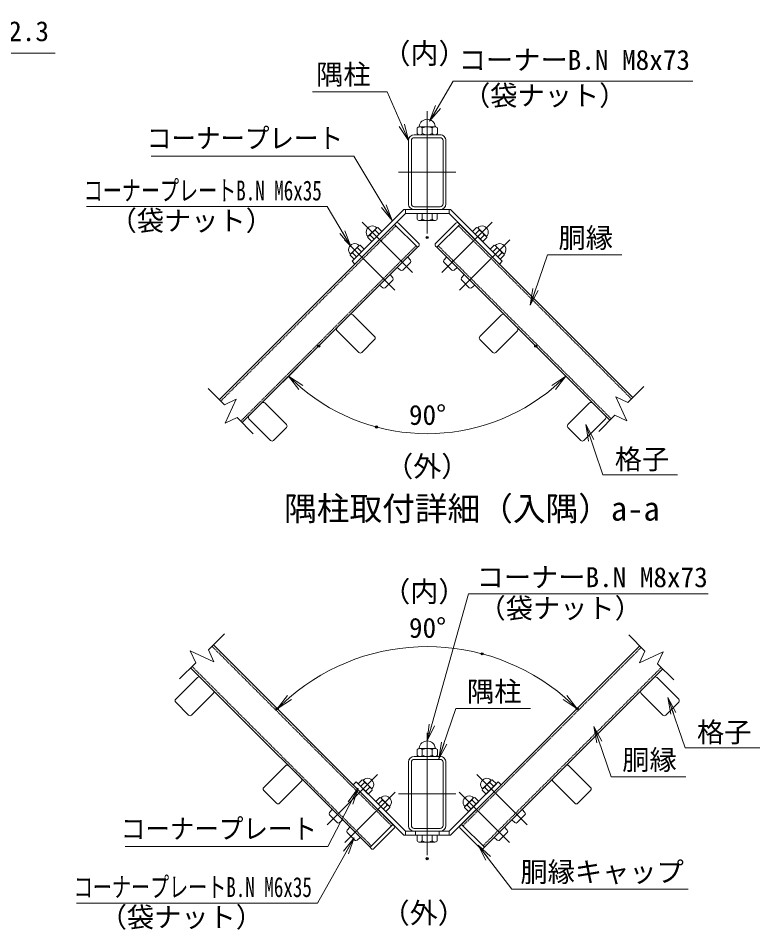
# Model space of a CAD drawing. Units: millimetres, scale not verified. Extents: x -4200 to 4200, y -2970 to 2970.
# Drawn here: x 613 to 2399, y -863 to 1332 of the extents above; entities that cross this region are included whole.
import ezdxf
from ezdxf.enums import TextEntityAlignment as Align

# ---------------------------------------------------------------- set-up
doc = ezdxf.new("R2010")
doc.units = ezdxf.units.MM
doc.header["$LTSCALE"] = 10
doc.header["$PDMODE"] = 32
doc.header["$PDSIZE"] = 5
doc.linetypes.add('USER1', pattern=[50.8, 31.75, -6.35, 6.35, -6.35])
doc.linetypes.add('USER2', pattern=[0.375, 0.25, -0.125])
for name, color, linetype, lineweight in [('0-0_D-STR1', 1, 'Continuous', 18), ('0-1_D-BMK', 2, 'USER1', 13), ('0-5_D-STR3', 3, 'Continuous', 13), ('0-6_D-STR-DIM', 7, 'Continuous', 13), ('0-7_0', 7, 'Continuous', 18), ('0-9_D-TTL-TXT', 7, 'Continuous', 18), ('0-A_D-STR-TXT', 7, 'Continuous', 13)]:
    doc.layers.add(name, color=color, linetype=linetype, lineweight=lineweight)
doc.layers.add('0-8_Defpoints', color=253, linetype='Continuous')
doc.styles.add('ＭＳ ゴシック', font='')
doc.styles.get('ＭＳ ゴシック').set_extended_font_data('MS Gothic')

# ---------------------------------------------------------------- blocks, each defined once
blk = doc.blocks.new('_Open')
at = {"layer": '0-7_0'}
blk.add_line((-10, 1.667), (0, 0), dxfattribs=at)
blk.add_lwpolyline([(-10, -1.667), (0, 0), (-10, 0)], dxfattribs=at)

msp = doc.modelspace()

# ---------------------------------------------------------------- linework, layer by layer
at = {"layer": '0-0_D-STR1'}
for p, q in [((1552.67, 1037.09), (1552.67, 884.69)), ((1559.57, 1037.09), (1559.57, 884.69)), ((1566.47, 1050.89), (1628.87, 1050.89)), ((1566.47, 1043.99), (1628.87, 1043.99)), ((1635.77, 884.69), (1635.77, 1037.09)), ((1642.67, 884.69), (1642.67, 1037.09)), ((1566.47, 877.79), (1628.87, 877.79)), ((1566.47, 870.89), (1628.87, 870.89)), ((1096.88, 413), (1519.02, 835.14)), ((2092.89, 418.57), (1676.32, 835.14)), ((1152.04, 357.84), (1574.18, 779.98)), ((2037.73, 363.41), (1621.16, 779.98)), ((1418.7, 617.3), (1470.89, 565.11)), ((1776.64, 617.3), (1724.45, 565.11)), ((1380.52, 579.11), (1432.7, 526.93)), ((1814.82, 579.11), (1762.63, 526.93)), ((1439.92, 526.93), (1470.89, 557.9)), ((1755.42, 526.93), (1724.45, 557.9)), ((1206.57, 405.17), (1258.76, 352.98)), ((1988.77, 405.17), (1936.58, 352.98)), ((1168.39, 366.98), (1220.57, 314.8)), ((2026.95, 366.98), (1974.77, 314.8)), ((1227.78, 314.8), (1258.76, 345.77)), ((1967.55, 314.8), (1936.58, 345.77)), ((1082.83, -177.32), (1515.05, -609.54)), ((2109.84, -179.99), (1680.29, -609.54)), ((1027.67, -232.47), (1459.89, -664.69)), ((2165, -235.14), (1735.45, -664.69)), ((1044.08, -256.09), (991.89, -308.28)), ((2151.26, -256.09), (2203.44, -308.28)), ((1082.26, -294.28), (1030.08, -346.46)), ((2113.07, -294.28), (2165.26, -346.46)), ((991.89, -315.49), (1022.87, -346.46)), ((2203.44, -315.49), (2172.47, -346.46)), ((1552.67, -459.88), (1552.67, -612.28)), ((1559.57, -459.88), (1559.57, -612.28)), ((1566.47, -446.08), (1628.87, -446.08)), ((1566.47, -452.98), (1628.87, -452.98)), ((1635.77, -612.28), (1635.77, -459.88)), ((1642.67, -612.28), (1642.67, -459.88)), ((1256.21, -468.22), (1204.03, -520.41)), ((1939.13, -468.22), (1991.31, -520.41)), ((1294.4, -506.41), (1242.21, -558.59)), ((1900.94, -506.41), (1953.13, -558.59)), ((1204.03, -527.62), (1235, -558.59)), ((1991.31, -527.62), (1960.34, -558.59)), ((1566.47, -619.18), (1628.87, -619.18)), ((1566.47, -626.08), (1628.87, -626.08))]:
    msp.add_line(p, q, dxfattribs=at)
at = {"layer": '0-0_D-STR1', "linetype": 'USER2'}
for p, q in [((1100.28, 409.6), (1522.42, 831.74)), ((2089.49, 415.17), (1672.92, 831.74)), ((1148.64, 361.24), (1570.78, 783.38)), ((2041.13, 366.81), (1624.56, 783.38)), ((1079.43, -180.71), (1511.65, -612.93)), ((2113.23, -183.38), (1683.69, -612.93)), ((1031.07, -229.08), (1463.29, -661.3)), ((2161.6, -231.75), (1732.05, -661.3))]:
    msp.add_line(p, q, dxfattribs=at)
at = {"layer": '0-0_D-STR1'}
for centre, radius, start, end in [((1566.47, 1037.09), 13.8, 90.00002, 179.99999), ((1566.47, 1037.09), 6.9, 90.00002, 179.99999), ((1628.87, 1037.09), 13.8, 0, 90.00002), ((1628.87, 1037.09), 6.9, 0, 90.00002), ((1566.47, 884.69), 13.8, 179.99999, 270.00002), ((1566.47, 884.69), 6.9, 179.99999, 270.00002), ((1628.87, 884.69), 6.9, 270.00002, 0), ((1628.87, 884.69), 13.8, 270.00002, 0), ((1415.1, 613.69), 5.1, 44.99941, 135), ((1780.24, 613.69), 5.1, 45, 135.00059), ((1384.13, 582.72), 5.1, 135, 225), ((1811.21, 582.72), 5.1, 315, 45), ((1467.28, 561.51), 5.1, 315, 44.99941), ((1728.06, 561.51), 5.1, 135.00059, 225), ((1436.31, 530.54), 5.1, 224.99942, 315), ((1759.03, 530.54), 5.1, 225, 315.00058), ((1202.96, 401.56), 5.1, 44.99941, 135), ((1992.37, 401.56), 5.1, 45, 135.00059), ((1171.99, 370.59), 5.1, 135, 225), ((2023.34, 370.59), 5.1, 315, 45), ((1255.15, 349.37), 5.1, 315, 44.99941), ((1940.19, 349.37), 5.1, 135.00059, 225), ((1224.18, 318.4), 5.1, 224.99942, 315), ((1971.16, 318.4), 5.1, 225, 315.00058), ((1047.69, -259.7), 5.1, 45, 135), ((1047.69, -259.7), 5.1, 45, 135), ((2147.65, -259.7), 5.1, 45, 135), ((1078.66, -290.67), 5.1, 314.99941, 45), ((1078.66, -290.67), 5.1, 314.99941, 45), ((2116.68, -290.67), 5.1, 135, 225.00059), ((995.5, -311.88), 5.1, 134.99942, 225), ((2199.84, -311.88), 5.1, 315, 45.00058), ((1026.47, -342.85), 5.1, 225, 314.99941), ((2168.87, -342.85), 5.1, 225.00059, 315), ((1566.47, -459.88), 13.8, 90.00002, 179.99999), ((1566.47, -459.88), 6.9, 90.00002, 179.99999), ((1628.87, -459.88), 13.8, 0, 90.00002), ((1628.87, -459.88), 6.9, 0, 90.00002), ((1259.82, -471.83), 5.1, 45, 135), ((1935.52, -471.83), 5.1, 45, 135), ((1290.79, -502.8), 5.1, 314.99941, 45), ((1904.55, -502.8), 5.1, 135, 225.00059), ((1207.63, -524.01), 5.1, 134.99942, 225), ((1987.7, -524.01), 5.1, 315, 45.00058), ((1238.6, -554.99), 5.1, 225, 314.99941), ((1956.73, -554.99), 5.1, 225.00059, 315), ((1566.47, -612.28), 13.8, 179.99999, 270.00002), ((1566.47, -612.28), 6.9, 179.99999, 270.00002), ((1628.87, -612.28), 6.9, 270.00002, 0), ((1628.87, -612.28), 13.8, 270.00002, 0)]:
    msp.add_arc(centre, radius, start, end, dxfattribs=at)
at = {"layer": '0-1_D-BMK'}
for p, q in [((1597.67, 1108.07), (1597.67, 813.59)), ((1528.37, 960.89), (1666.97, 960.89)), ((1441.21, 840.82), (1562.47, 719.57)), ((1754.12, 840.82), (1632.87, 719.57)), ((1398.79, 798.4), (1520.04, 677.15)), ((1796.55, 798.4), (1675.3, 677.15)), ((1597.67, -388.9), (1597.67, -683.38)), ((1478.3, -489.3), (1357.05, -610.55)), ((1717.03, -489.3), (1838.29, -610.55)), ((1520.73, -531.73), (1399.48, -652.98)), ((1528.37, -536.08), (1666.97, -536.08)), ((1674.61, -531.73), (1795.86, -652.98))]:
    msp.add_line(p, q, dxfattribs=at)
at = {"layer": '0-5_D-STR3'}
for p, q in [((1573.55, 1053.89), (1573.55, 1067.39)), ((1579.15, 1070.39), (1616.19, 1070.39)), ((1579.15, 1070.39), (1616.19, 1070.39)), ((1585.7, 1067.39), (1585.7, 1053.89)), ((1610, 1067.39), (1610, 1053.89)), ((1622.15, 1053.89), (1622.15, 1067.39)), ((1579.15, 1050.89), (1616.19, 1050.89)), ((1579.15, 1050.89), (1616.19, 1050.89)), ((1541.19, 870.89), (1416.78, 746.47)), ((1545.17, 861.29), (1423.56, 739.68)), ((1541.19, 870.89), (1654.15, 870.89)), ((1545.17, 870.89), (1545.17, 861.29)), ((1545.17, 861.29), (1650.17, 861.29)), ((1573.37, 861.29), (1621.97, 861.29)), ((1573.37, 847.79), (1573.37, 861.29)), ((1585.52, 847.79), (1585.52, 861.29)), ((1609.82, 847.79), (1609.82, 861.29)), ((1621.97, 847.79), (1621.97, 861.29)), ((1650.17, 870.89), (1650.17, 861.29)), ((1650.17, 861.29), (1771.77, 739.68)), ((1654.15, 870.89), (1778.56, 746.47)), ((1522.2, 838.32), (1519.02, 835.14)), ((1519.02, 835.14), (1574.18, 779.98)), ((1528.57, 838.32), (1577.36, 789.53)), ((1578.97, 844.79), (1616, 844.79)), ((1666.77, 838.32), (1617.98, 789.53)), ((1676.32, 835.14), (1621.16, 779.98)), ((1673.13, 838.32), (1676.32, 835.14)), ((1673.13, 838.32), (1676.32, 835.14)), ((1476.11, 827.01), (1455.02, 805.93)), ((1488.37, 818.06), (1463.97, 793.67)), ((1472.54, 821.54), (1482.2, 811.89)), ((1478.72, 827.71), (1476.11, 827.01)), ((1478.72, 827.71), (1488.37, 818.06)), ((1716.62, 827.71), (1706.97, 818.06)), ((1706.97, 818.06), (1731.36, 793.67)), ((1722.79, 821.54), (1713.14, 811.89)), ((1716.62, 827.71), (1719.23, 827.01)), ((1719.23, 827.01), (1740.31, 805.93)), ((1455.02, 805.93), (1454.32, 803.32)), ((1454.32, 803.32), (1463.97, 793.67)), ((1460.5, 809.49), (1470.15, 799.84)), ((1734.84, 809.49), (1725.19, 799.84)), ((1741.01, 803.32), (1731.36, 793.67)), ((1740.31, 805.93), (1741.01, 803.32)), ((1433.68, 784.59), (1412.6, 763.5)), ((1445.94, 775.64), (1421.55, 751.24)), ((1430.12, 779.11), (1439.77, 769.46)), ((1436.29, 785.29), (1433.68, 784.59)), ((1436.29, 785.29), (1445.94, 775.64)), ((1577.36, 783.17), (1574.18, 779.98)), ((1617.98, 783.17), (1621.16, 779.98)), ((1759.05, 785.29), (1749.39, 775.64)), ((1749.39, 775.64), (1773.79, 751.24)), ((1765.22, 779.11), (1755.57, 769.46)), ((1759.05, 785.29), (1761.66, 784.59)), ((1761.66, 784.59), (1782.74, 763.5)), ((1412.6, 763.5), (1411.9, 760.89)), ((1411.9, 760.89), (1421.55, 751.24)), ((1416.78, 746.47), (1423.56, 739.68)), ((1418.07, 767.07), (1427.72, 757.41)), ((1550.84, 756.65), (1557.27, 748.99)), ((1644.5, 756.65), (1638.06, 748.99)), ((1777.27, 767.07), (1767.62, 757.41)), ((1778.56, 746.47), (1771.77, 739.68)), ((1783.44, 760.89), (1773.79, 751.24)), ((1782.74, 763.5), (1783.44, 760.89)), ((1525.39, 731.19), (1533.05, 724.76)), ((1538.72, 725.01), (1557.03, 743.32)), ((1656.62, 725.01), (1638.31, 743.32)), ((1669.95, 731.19), (1662.29, 724.76)), ((1508.42, 714.22), (1514.85, 706.56)), ((1686.92, 714.22), (1680.49, 706.56)), ((1482.96, 688.77), (1490.62, 682.34)), ((1496.29, 682.58), (1514.6, 700.89)), ((1699.04, 682.58), (1680.74, 700.89)), ((1712.38, 688.77), (1704.71, 682.34)), ((1573.55, -443.08), (1573.55, -429.58)), ((1579.15, -426.58), (1616.19, -426.58)), ((1579.15, -426.58), (1616.19, -426.58)), ((1585.7, -429.58), (1585.7, -443.08)), ((1610, -429.58), (1610, -443.08)), ((1622.15, -443.08), (1622.15, -429.58)), ((1579.15, -446.08), (1616.19, -446.08)), ((1579.15, -446.08), (1616.19, -446.08)), ((1440.8, -502.41), (1431.15, -512.06)), ((1443.41, -503.11), (1440.8, -502.41)), ((1464.49, -524.19), (1443.41, -503.11)), ((1730.84, -524.19), (1751.93, -503.11)), ((1751.93, -503.11), (1754.54, -502.41)), ((1754.54, -502.41), (1764.19, -512.06)), ((1426.38, -507.29), (1419.59, -514.08)), ((1541.19, -635.68), (1419.59, -514.08)), ((1545.17, -626.08), (1426.38, -507.29)), ((1455.54, -536.46), (1431.15, -512.06)), ((1446.97, -508.59), (1437.32, -518.24)), ((1459.02, -520.63), (1449.37, -530.28)), ((1465.19, -526.81), (1464.49, -524.19)), ((1650.17, -626.08), (1768.96, -507.29)), ((1654.15, -635.68), (1775.75, -514.08)), ((1730.14, -526.81), (1730.84, -524.19)), ((1736.32, -520.63), (1745.97, -530.28)), ((1739.79, -536.46), (1764.19, -512.06)), ((1748.37, -508.59), (1758.02, -518.24)), ((1768.96, -507.29), (1775.75, -514.08)), ((1465.19, -526.81), (1455.54, -536.46)), ((1483.22, -544.84), (1473.57, -554.49)), ((1485.84, -545.54), (1483.22, -544.84)), ((1506.92, -566.62), (1485.84, -545.54)), ((1688.42, -566.62), (1709.5, -545.54)), ((1709.5, -545.54), (1712.11, -544.84)), ((1712.11, -544.84), (1721.76, -554.49)), ((1730.14, -526.81), (1739.79, -536.46)), ((1497.97, -578.88), (1473.57, -554.49)), ((1489.4, -551.01), (1479.75, -560.66)), ((1501.45, -563.06), (1491.8, -572.71)), ((1507.62, -569.23), (1497.97, -578.88)), ((1507.62, -569.23), (1506.92, -566.62)), ((1687.72, -569.23), (1688.42, -566.62)), ((1687.72, -569.23), (1697.37, -578.88)), ((1693.89, -563.06), (1703.54, -572.71)), ((1697.37, -578.88), (1721.76, -554.49)), ((1705.94, -551.01), (1715.59, -560.66)), ((1368.68, -573.47), (1362.24, -581.14)), ((1362.49, -586.81), (1380.8, -605.11)), ((1832.85, -586.81), (1814.54, -605.11)), ((1826.66, -573.47), (1833.09, -581.14)), ((1394.13, -598.93), (1386.47, -605.36)), ((1515.05, -609.54), (1459.89, -664.69)), ((1518.23, -612.72), (1515.05, -609.54)), ((1677.11, -612.72), (1680.29, -609.54)), ((1680.29, -609.54), (1735.45, -664.69)), ((1801.21, -598.93), (1808.87, -605.36)), ((1411.1, -615.9), (1404.67, -623.56)), ((1404.92, -629.23), (1423.22, -647.54)), ((1518.23, -619.08), (1469.44, -667.87)), ((1541.19, -635.68), (1654.15, -635.68)), ((1545.17, -626.08), (1650.17, -626.08)), ((1545.17, -626.08), (1545.17, -635.68)), ((1569.17, -635.68), (1569.17, -626.08)), ((1569.17, -626.08), (1626.17, -626.08)), ((1569.17, -635.68), (1626.17, -635.68)), ((1573.37, -635.68), (1621.97, -635.68)), ((1573.37, -635.68), (1621.97, -635.68)), ((1573.37, -635.68), (1621.97, -635.68)), ((1573.37, -649.18), (1573.37, -635.68)), ((1585.52, -649.18), (1585.52, -635.68)), ((1609.82, -649.18), (1609.82, -635.68)), ((1621.97, -649.18), (1621.97, -635.68)), ((1626.17, -635.68), (1626.17, -626.08)), ((1650.17, -626.08), (1650.17, -635.68)), ((1677.11, -619.08), (1725.9, -667.87)), ((1790.42, -629.23), (1772.11, -647.54)), ((1784.24, -615.9), (1790.67, -623.56)), ((1436.56, -641.36), (1428.89, -647.79)), ((1578.97, -652.18), (1616, -652.18)), ((1758.78, -641.36), (1766.44, -647.79)), ((1463.07, -667.87), (1459.89, -664.69)), ((1732.26, -667.87), (1735.45, -664.69))]:
    msp.add_line(p, q, dxfattribs=at)
for centre, radius, start, end in [((1597.85, 1068.89), 19.5, 7.16806, 172.83194), ((1579.63, 1062.77), 7.63, 37.21089, 142.78911), ((1579.63, 1058.5), 7.63, 217.21089, 322.78911), ((1577.02, 1071.51), 1.5, 279.83916, 352.83194), ((1597.85, 1044.28), 26.1, 62.26063, 117.73937), ((1597.85, 1076.99), 26.1, 242.26063, 297.73937), ((1616.08, 1062.74), 7.65, 37.42505, 142.57495), ((1616.08, 1058.53), 7.65, 217.42505, 322.57495), ((1618.69, 1071.51), 1.5, 187.16806, 253.42019), ((1525.39, 835.14), 4.5, 45, 135), ((1579.44, 852.4), 7.63, 217.21089, 322.78911), ((1597.67, 870.89), 26.1, 242.26063, 297.73937), ((1615.89, 852.43), 7.65, 217.42505, 322.57495), ((1669.95, 835.14), 4.5, 45, 135), ((1465.5, 816.54), 14.91, 44.64798, 225.35202), ((1485.02, 797.02), 27.51, 116.96185, 153.03815), ((1491.94, 812.81), 21.27, 138.1158, 155.77947), ((1729.84, 816.54), 14.91, 314.64798, 135.35202), ((1703.4, 812.81), 21.27, 24.22053, 41.8842), ((1710.32, 797.02), 27.51, 26.96185, 63.03815), ((1469.22, 790.09), 21.27, 114.22053, 131.8842), ((1726.11, 790.09), 21.27, 48.1158, 65.77947), ((1423.07, 774.11), 14.91, 44.64798, 225.35202), ((1442.59, 754.59), 27.51, 116.96185, 153.03815), ((1449.52, 770.39), 21.27, 138.1158, 155.77947), ((1574.18, 786.35), 4.5, 315, 45), ((1621.16, 786.35), 4.5, 135, 225), ((1772.26, 774.11), 14.91, 314.64798, 135.35202), ((1745.82, 770.39), 21.27, 24.22053, 41.8842), ((1752.75, 754.59), 27.51, 26.96185, 63.03815), ((1426.8, 747.67), 21.27, 114.22053, 131.8842), ((1554.06, 746.29), 4.2, 315, 40), ((1641.28, 746.29), 4.2, 140, 225), ((1768.54, 747.67), 21.27, 48.1158, 65.77947), ((1535.75, 727.98), 4.2, 230, 315), ((1659.59, 727.98), 4.2, 225, 310), ((1511.63, 703.86), 4.2, 315, 40), ((1683.71, 703.86), 4.2, 140, 225), ((1493.32, 685.55), 4.2, 230, 315), ((1702.01, 685.55), 4.2, 225, 310), ((1597.85, -428.08), 19.5, 7.16806, 172.83194), ((1579.63, -434.2), 7.63, 37.21089, 142.78911), ((1577.02, -425.46), 1.5, 279.83916, 352.83194), ((1597.85, -452.69), 26.1, 62.26063, 117.73937), ((1616.08, -434.23), 7.65, 37.42505, 142.57495), ((1618.69, -425.46), 1.5, 187.16806, 253.42019), ((1579.63, -438.47), 7.63, 217.21089, 322.78911), ((1597.85, -419.98), 26.1, 242.26063, 297.73937), ((1616.08, -438.43), 7.65, 217.42505, 322.57495), ((1454.02, -513.59), 14.91, 314.64798, 135.35202), ((1427.58, -517.31), 21.27, 24.22053, 41.8842), ((1741.32, -513.59), 14.91, 44.64798, 225.35202), ((1767.76, -517.31), 21.27, 138.1158, 155.77947), ((1434.5, -533.11), 27.51, 26.96185, 63.03815), ((1450.29, -540.03), 21.27, 48.1158, 65.77947), ((1745.04, -540.03), 21.27, 114.22053, 131.8842), ((1760.84, -533.11), 27.51, 116.96185, 153.03815), ((1496.44, -556.01), 14.91, 314.64798, 135.35202), ((1470, -559.74), 21.27, 24.22053, 41.8842), ((1698.89, -556.01), 14.91, 44.64798, 225.35202), ((1725.34, -559.74), 21.27, 138.1158, 155.77947), ((1476.93, -575.53), 27.51, 26.96185, 63.03815), ((1492.72, -582.46), 21.27, 48.1158, 65.77947), ((1702.62, -582.46), 21.27, 114.22053, 131.8842), ((1718.41, -575.53), 27.51, 116.96185, 153.03815), ((1365.46, -583.84), 4.2, 140, 225), ((1829.88, -583.84), 4.2, 315, 40), ((1383.77, -602.14), 4.2, 225, 310), ((1515.05, -615.9), 4.5, 315, 45), ((1680.29, -615.9), 4.5, 135, 225), ((1811.57, -602.14), 4.2, 230, 315), ((1407.89, -626.26), 4.2, 140, 225), ((1787.45, -626.26), 4.2, 315, 40), ((1426.19, -644.57), 4.2, 225, 248.97381), ((1426.19, -644.57), 4.2, 225, 310), ((1579.44, -644.57), 7.63, 217.21089, 322.78911), ((1597.67, -626.08), 26.1, 242.26063, 297.73937), ((1615.89, -644.53), 7.65, 217.42505, 322.57495), ((1769.14, -644.57), 4.2, 230, 315), ((1769.14, -644.57), 4.2, 291.02498, 315), ((1466.26, -664.69), 4.5, 225, 315), ((1729.08, -664.69), 4.5, 225, 315)]:
    msp.add_arc(centre, radius, start, end, dxfattribs=at)
at = {"layer": '0-6_D-STR-DIM'}
for p, q in [((1322.17, 527.97), (1249.6, 455.41)), ((1873.17, 527.97), (1945.74, 455.41)), ((1109.16, 400.73), (1070.21, 439.67)), ((2080.61, 406.29), (2119.56, 445.23)), ((2051.94, 419.67), (2078.68, 362.31)), ((2080.61, 406.29), (2051.94, 419.67)), ((1109.16, 400.73), (1137.83, 414.1)), ((1137.83, 414.1), (1111.09, 356.75)), ((2011.07, 336.74), (2050.01, 375.68)), ((2078.68, 362.31), (2050.01, 375.68)), ((1111.09, 356.75), (1139.76, 370.12)), ((1178.7, 331.18), (1139.76, 370.12)), ((1070.55, -189.59), (1109.49, -150.65)), ((2122.11, -192.26), (2083.17, -153.32)), ((1026.57, -191.52), (1039.94, -220.2)), ((1083.93, -218.27), (1026.57, -191.52)), ((1070.55, -189.59), (1083.93, -218.27)), ((2122.11, -192.26), (2108.74, -220.94)), ((2108.74, -220.94), (2166.09, -194.19)), ((2166.09, -194.19), (2152.72, -222.87)), ((1001, -259.14), (1039.94, -220.2)), ((2191.66, -261.81), (2152.72, -222.87))]:
    msp.add_line(p, q, dxfattribs=at)
for centre, radius, start, end in [((1597.67, 803.48), 472.25, 229.85451, 310.14549), ((1597.67, -692.16), 510.71, 49.48872, 130.51128)]:
    msp.add_arc(centre, radius, start, end, dxfattribs=at)
at = {"layer": '0-8_Defpoints'}
for p in [(1597.67, 803.48), (1336.31, 542.11), (1859.03, 542.11), (1475.44, 347.32), (1729.85, -198.86), (1236.55, -331.04), (1958.79, -331.04), (1597.67, -692.16)]:
    msp.add_point(p, dxfattribs=at)
at = {"layer": '0-A_D-STR-TXT'}
for points in [[(701.81, 1247.33), (267.12, 1247.33), (123.95, 1021.92)], [(2237.49, 1180.09), (1660.16, 1180.09), (1604.54, 1085.19)], [(1321.47, 1154.36), (1501.08, 1154.36), (1551.86, 1038.92)], [(933.01, 999.74), (1421.12, 999.74), (1512.62, 846.66)], [(777.02, 878.39), (1356.91, 878.39), (1412.53, 783.48)], [(2066.65, 762.02), (1887.05, 762.02), (1846.17, 642.57)], [(2200.69, 231.8), (2021.08, 231.8), (1980.21, 351.25)], [(2274.73, -54.56), (1697.4, -54.56), (1598.21, -406.66)], [(2398.75, -425.61), (2219.15, -425.6), (2178.27, -306.16)], [(1846.5, -330.41), (1666.89, -330.41), (1626.02, -449.85)], [(2220.4, -494.87), (2040.8, -494.87), (1999.92, -375.42)], [(870.29, -663.06), (1358.4, -663.06), (1430.32, -524.22)], [(753.16, -798.93), (1333.05, -798.93), (1420.56, -643.92)], [(2226.02, -765.91), (1801.83, -765.91), (1721.38, -661.17)]]:
    msp.add_lwpolyline(points, dxfattribs=at)

# ---------------------------------------------------------------- block references
at = {"layer": '0-6_D-STR-DIM', "xscale": 4, "yscale": 4}
for p, rotation in [((1263.74, 469.55), 137.42725), ((1931.6, 469.55), 42.57275), ((1236.55, -331.04), 222.75564), ((1958.79, -331.04), 317.24436)]:
    msp.add_blockref('_Open', p, dxfattribs=dict(at, rotation=rotation))
at = {"layer": '0-A_D-STR-TXT', "xscale": 4, "yscale": 4}
for p, rotation in [((1603.53, 1083.46), 239.62818), ((1552.67, 1037.09), 293.74595), ((1513.65, 844.94), 300.8674), ((1413.54, 781.76), 300.37182), ((1845.53, 640.68), 251.10813), ((1979.56, 353.14), 108.89187), ((2177.63, -304.26), 108.89187), ((1597.67, -408.58), 254.26668), ((1999.27, -373.53), 108.8919), ((1625.37, -451.75), 251.10813), ((1431.24, -522.44), 62.61681), ((1421.54, -642.18), 60.55492), ((1720.17, -659.59), 127.525)]:
    msp.add_blockref('_Open', p, dxfattribs=dict(at, rotation=rotation))

# ---------------------------------------------------------------- texts
at = {"layer": '0-6_D-STR-DIM', "style": 'ＭＳ ゴシック'}
for p in [(1553.74, 337.98), (1553.74, -174.71)]:
    msp.add_text('90°', height=48.09, dxfattribs=at).set_placement(p, align=Align.BOTTOM_LEFT)
at = {"layer": '0-9_D-TTL-TXT', "style": 'ＭＳ ゴシック'}
msp.add_text('隅柱取付詳細（入隅）a-a', height=57.7, dxfattribs=at).set_placement((1253.05, 104.67), align=Align.BOTTOM_LEFT)
at = {"layer": '0-A_D-STR-TXT', "style": 'ＭＳ ゴシック'}
for s, height, p in [('柱 60x30x2.3', 48.09, (293.87, 1261.99)), ('（内）', 49.49, (1489.91, 1207.37)), ('コーナーB.N M8x73', 48.09, (1673.79, 1192.93)), ('隅柱', 48.09, (1330.21, 1157.87)), ('（袋ナット）', 48.09, (1683.98, 1107.16)), ('（袋ナット）', 48.09, (832.55, 805.85)), ('胴縁', 48.09, (1913.78, 764.39)), ('（外）', 49.49, (1496.56, 212.97)), ('格子', 48.09, (2049.42, 231.52)), ('コーナーB.N M8x73', 48.09, (1716.59, -52.8)), ('（内）', 49.49, (1489.39, -88.55)), ('（袋ナット）', 48.09, (1721.23, -127.49)), ('隅柱', 48.09, (1693.62, -328.03)), ('格子', 48.09, (2247.48, -425.88)), ('胴縁', 48.09, (2067.52, -492.49)), ('胴縁キャップ', 48.09, (1822.23, -762.59)), ('（外）', 49.49, (1487.99, -862.54)), ('（袋ナット）', 48.09, (808.69, -871.47))]:
    msp.add_text(s, height=height, dxfattribs=at).set_placement(p, align=Align.BOTTOM_LEFT)
for s, width, p in [('コーナープレート', 0.9, (922.48, 1004.34)), ('コーナープレートB.N M6x35', 0.7, (770.25, 878.34)), ('コーナープレート', 0.9, (859.76, -658.46)), ('コーナープレートB.N M6x35', 0.7, (746.39, -798.98))]:
    msp.add_text(s, height=48.09, dxfattribs=dict(at, width=width)).set_placement(p, align=Align.BOTTOM_LEFT)

doc.saveas('drawing.dxf')
